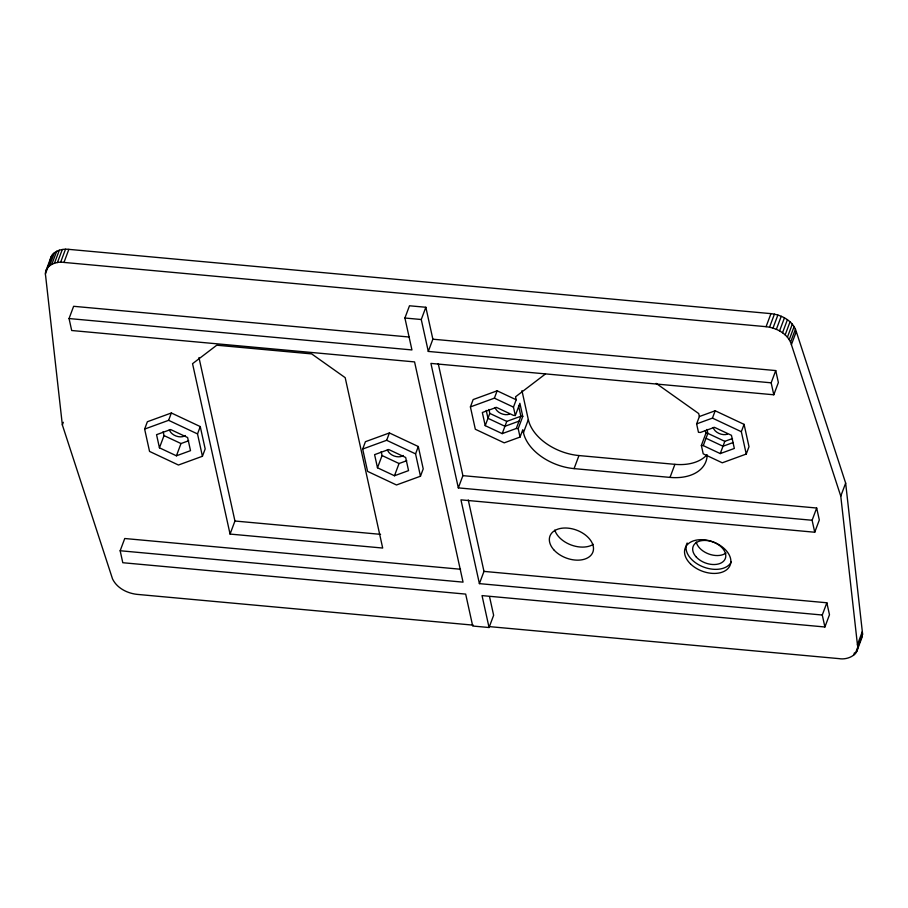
<?xml version="1.0" encoding="UTF-8"?>
<svg xmlns="http://www.w3.org/2000/svg" width="908" height="908" viewBox="0 0 908 908"><rect width="100%" height="100%" fill="white"/><g stroke="black" fill="none" stroke-linecap="round" stroke-linejoin="round"><path stroke-width="1.36" d="M473.261 625.147L137.04 594.365C127.211 593.276 116.984 588.146 112.535 578.929L62.346 424.899L45.684 276.384C43.346 266.18 55.558 260.902 63.969 262.423L766.08 326.687C776.624 327.879 788.235 333.838 791.401 344.643L840.774 496.154L857.436 644.669C859.774 654.872 847.561 660.161 839.151 658.64L488.799 626.565M50.28 260.857C50.428 251.72 61.222 248.315 68.849 249.359L770.96 313.635C781.504 314.815 793.115 320.785 796.282 331.59L845.654 483.101L862.6 634.09L860.216 640.617M45.661 271.549L51.347 256.294M47.784 267.383L52.664 254.331M45.4 273.91L48.816 264.773M49.588 265.681L54.469 252.628M51.824 264.296L56.705 251.244M54.457 263.252L59.338 250.199M57.408 262.582L62.289 249.53M60.609 262.298L65.49 249.246M63.969 262.423L68.849 249.359M460.56 569.248L124.748 538.512L120.162 550.747L463.046 582.141L414.57 361.906L71.687 330.512L69.053 318.549L73.627 306.302L409.451 337.05M62.346 424.899L63.322 422.288M144.633 429.075L147.38 421.732L171.362 412.981L200.259 426.578L205.174 448.927L202.427 456.27L178.445 465.021L149.548 451.424L144.633 429.075L168.616 420.325L197.513 433.922L202.427 456.27M168.616 420.325L171.362 412.981M159.445 447.814L156.551 434.682L170.636 429.541L187.616 437.531L190.51 450.663L176.424 455.805L159.445 447.814L164.019 435.579L163.145 431.641M176.424 455.805L180.998 443.558L188.682 440.755M197.513 433.922L200.259 426.578M230.064 534.074L192.553 363.688L216.762 345.21L311.682 353.904L345.188 377.66L382.688 548.046L230.064 534.074L234.945 521.022L198.966 357.559M69.053 318.549L411.937 349.932L404.911 318.016L409.485 305.78L425.841 307.267L432.866 339.195L428.292 351.43L771.164 382.813L773.798 394.787L430.925 363.404L458.324 487.88L812.104 520.261L814.737 532.236L460.958 499.854L479.401 583.628L822.273 615.022L824.907 626.985L482.034 595.603L489.06 627.519L472.705 626.021L465.679 594.104L122.796 562.722L120.162 550.747M362.678 449.04L365.425 441.697L389.407 432.946L418.304 446.532L423.219 468.88L420.472 476.223L396.49 484.974L367.592 471.388L362.678 449.04L386.66 440.289L415.558 453.875L420.472 476.223M428.292 351.43L421.267 319.514L425.841 307.267M386.66 440.289L389.407 432.946M377.49 467.779L374.595 454.647L388.681 449.505L405.672 457.484L408.555 470.616L394.469 475.758L377.49 467.779L382.064 455.532L381.19 451.594M394.469 475.758L399.043 463.523L406.727 460.719M415.558 453.875L418.304 446.532M470.412 406.909L473.159 399.565L497.141 390.815L516.209 399.781L513.463 407.125L515.313 415.535L513.406 415.353L496.415 407.374L482.33 412.516L485.224 425.648L502.203 433.627L516.289 428.485L518.196 428.667L520.046 437.066L504.224 442.843L475.327 429.257L470.412 406.909L494.395 398.158L513.463 407.125M458.324 487.88L462.898 475.644L438.235 363.609M494.395 398.158L497.141 390.815M485.224 425.648L489.798 413.401L488.924 409.463M502.203 433.627L506.778 421.391L520.863 416.25L522.77 416.42L518.196 428.667M515.313 415.535L519.887 403.288L522.77 416.42M516.289 428.485L520.863 416.25L518.559 405.74M520.046 437.066L522.792 429.722L523.451 432.707A45.831 29.76 20.5 0 0 574.083 468.619L670.025 477.404A45.831 29.76 20.5 0 0 707.173 454.953M523.451 432.707L528.331 419.655L521.952 390.644M479.401 583.628L483.975 571.393L468.256 499.968M489.06 627.519L493.634 615.284L489.537 596.658M574.083 468.619L578.964 455.555L674.905 464.34A45.831 29.76 20.5 0 0 706.753 455.022M670.025 477.404L674.905 464.34M705.357 430.562L705.936 433.184L701.362 445.431L703.269 445.601L720.248 453.591L734.334 448.45L731.451 435.318L714.471 427.327L700.374 432.469L698.468 432.299L696.618 423.888L699.364 416.545L698.706 413.56L656.132 383.369M696.618 423.888L712.44 418.111L715.186 410.768L744.083 424.365L748.998 446.702L746.251 454.057L722.269 462.808L703.212 453.83L701.362 445.431M703.269 445.601L707.843 433.366L706.98 429.427M766.08 326.687L770.96 313.635M720.248 453.591L724.822 441.345L732.506 438.541M769.541 327.198L774.422 314.145M772.992 328.083L777.872 315.031M776.363 329.332L781.243 316.279M746.251 454.057L741.337 431.709L744.083 424.365M779.563 330.909L784.455 317.857M782.526 332.771L787.406 319.718M785.17 334.882L790.051 321.829M787.429 337.186L792.309 324.122M771.164 382.813L775.738 370.577L432.866 339.195M789.245 339.615L794.125 326.562M790.584 342.123L795.465 329.071M791.401 344.643L796.282 331.59M773.798 394.787L778.372 382.54L775.738 370.577M812.104 520.261L816.678 508.026L462.898 475.644M814.737 532.236L819.311 519.989L816.678 508.026M840.774 496.154L845.654 483.101M822.273 615.022L826.847 602.776L483.975 571.393M824.907 626.985L829.481 614.75L826.847 602.776M853.531 655.372L854.507 652.761M857.436 644.669L862.316 631.616M855.336 653.669L862.6 634.09M856.653 651.706L862.339 636.451M545.481 373.948L515.551 396.796L516.209 399.781M519.036 421.142L504.95 426.283L487.971 418.304L486.234 410.416M699.364 416.545L715.186 410.768M733.244 442.502L722.995 446.248L706.015 438.258M404.911 318.016L421.267 319.514M705.936 433.184L707.843 433.366L724.822 441.345M234.945 521.022L380.577 534.347M712.44 418.111L741.337 431.709M489.798 413.401L506.778 421.391M382.064 455.532L399.043 463.523M164.019 435.579L180.998 443.558M185.266 435.511A9.171 5.947 20.5 0 1 176.073 436.022A9.171 5.947 20.5 0 1 169.387 429.632M403.311 455.476A9.171 5.947 20.5 0 1 394.117 455.986A9.171 5.947 20.5 0 1 387.432 449.596M509.467 414.184A9.171 5.947 20.5 0 1 495.166 407.465M727.512 434.149A9.171 5.947 20.5 0 1 713.211 427.418M578.964 455.555A45.831 29.76 20.5 0 1 528.331 419.655M726.003 553.017A17.184 11.157 20.5 0 1 708.762 553.982A17.184 11.157 20.5 0 1 696.232 542.008M593.321 544.335A22.916 14.88 20.5 0 1 571.2 545.004A22.916 14.88 20.5 0 1 554.777 530.068M731.303 561.95A24.062 15.629 20.5 0 1 702.122 566.456A24.062 15.629 20.5 0 1 687.152 542.995M554.289 550.327A22.916 14.88 20.5 0 0 592.061 553.789A22.916 14.88 20.5 0 0 567.909 528.127A22.916 14.88 20.5 0 0 554.289 550.327M696.379 557.16A17.184 11.157 20.5 0 0 724.709 559.759A17.184 11.157 20.5 0 0 706.594 540.51A17.184 11.157 20.5 0 0 696.379 557.16M690.511 563.925A24.062 15.629 20.5 0 0 729.771 566.024A24.062 15.629 20.5 0 0 702.815 539.715A24.062 15.629 20.5 0 0 690.511 563.925"/></g></svg>
